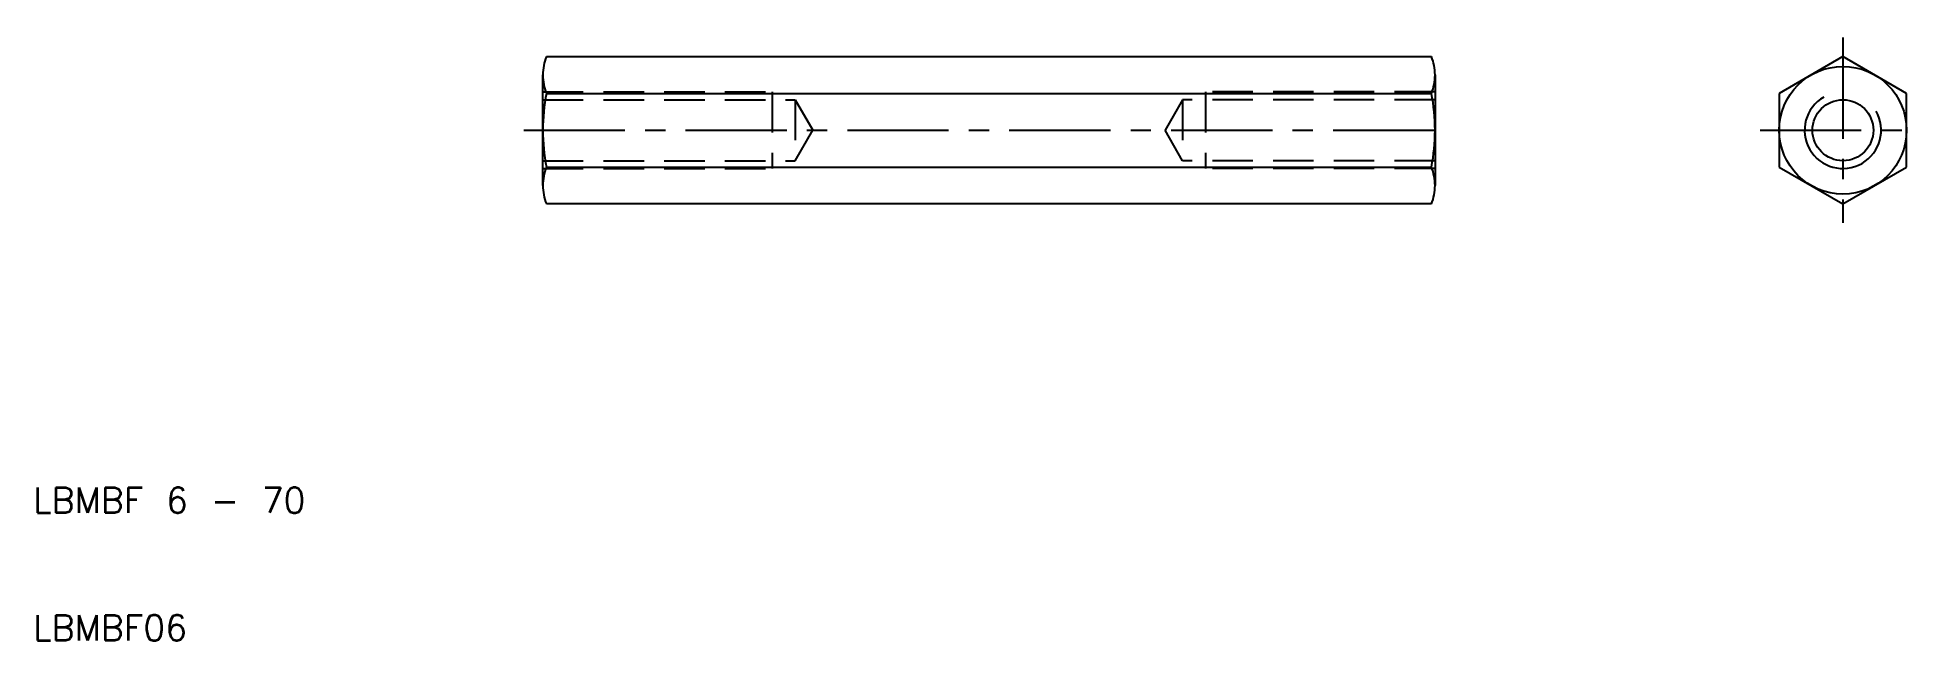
# Model space of a CAD drawing. Extents: x 10 to 157, y 10 to 57.
import ezdxf

# ---------------------------------------------------------------- set-up
doc = ezdxf.new("R2010")
doc.units = 0
doc.header["$LTSCALE"] = 0.25
doc.linetypes.add('CENTER', pattern=[50.8, 31.75, -6.35, 6.35, -6.35])
doc.linetypes.add('DASHED', pattern=[19.05, 12.7, -6.35])
doc.layers.get('0').update_dxf_attribs({"linetype": 'CONTINUOUS'})
doc.layers.add('CENTER', color=1, linetype='CENTER')
doc.styles.get("Standard").update_dxf_attribs({"font": 'txt.shx', "bigfont": 'extfont.shx'})

msp = doc.modelspace()

# ---------------------------------------------------------------- linework, layer by layer
for p, q in [((50.28, 55.77), (119.72, 55.77)), ((152, 55.77), (147, 52.89)), ((157, 52.89), (152, 55.77)), ((50, 50), (50, 54.33)), ((120, 54.33), (120, 45.67)), ((50.28, 52.89), (119.72, 52.89)), ((147, 52.89), (147, 47.11)), ((157, 47.11), (157, 52.89)), ((50, 47.61), (50, 50)), ((50, 45.67), (50, 47.61)), ((50.28, 47.11), (119.72, 47.11)), ((147, 47.11), (152, 44.23)), ((152, 44.23), (157, 47.11)), ((119.72, 44.23), (50.28, 44.23))]:
    msp.add_line(p, q)
at = {"color": 3, "linetype": 'DASHED'}
for p, q in [((50, 53), (68, 53)), ((68, 53), (68, 47)), ((120, 53), (102, 53)), ((102, 53), (102, 47)), ((50, 52.39), (69.8, 52.39)), ((69.8, 52.39), (71.18, 50)), ((69.8, 52.39), (69.8, 47.61)), ((100.2, 52.39), (98.82, 50)), ((120, 52.39), (100.2, 52.39)), ((100.2, 52.39), (100.2, 47.61)), ((69.8, 47.61), (71.18, 50)), ((100.2, 47.61), (98.82, 50)), ((50, 47.61), (69.8, 47.61)), ((50, 47), (68, 47)), ((120, 47.61), (100.2, 47.61)), ((120, 47), (102, 47))]:
    msp.add_line(p, q, dxfattribs=at)
for radius in [5, 2.39]:
    msp.add_circle((152, 50), radius)
for centre, radius, start, end in [((53.86, 54.33), 3.86, 158.0126, 180), ((116.14, 54.33), 3.86, 0, 21.9874), ((53.86, 54.33), 3.86, 180, 201.9874), ((116.14, 54.33), 3.86, 338.0126, 0), ((65, 50), 15, 168.9042, 191.0958), ((105, 50), 15, 348.9042, 11.0958), ((53.86, 45.67), 3.86, 158.0126, 180), ((116.14, 45.67), 3.86, 0, 21.9874), ((53.86, 45.67), 3.86, 180, 201.9874), ((116.14, 45.67), 3.86, 338.0126, 0)]:
    msp.add_arc(centre, radius, start, end)
at = {"color": 3}
msp.add_arc((152, 50), 3, 120, 30, dxfattribs=at)
at = {"layer": 'CENTER', "color": 1, "linetype": 'CENTER'}
for p, q in [((152, 57.27), (152, 42.73)), ((48.5, 50), (121.5, 50)), ((145.5, 50), (157, 50))]:
    msp.add_line(p, q, dxfattribs=at)

# ---------------------------------------------------------------- texts
for s, p in [('LBMBF 6 - 70', (10, 20)), ('LBMBF06', (10, 10))]:
    msp.add_text(s, height=2).set_placement(p)

doc.saveas('drawing.dxf')
